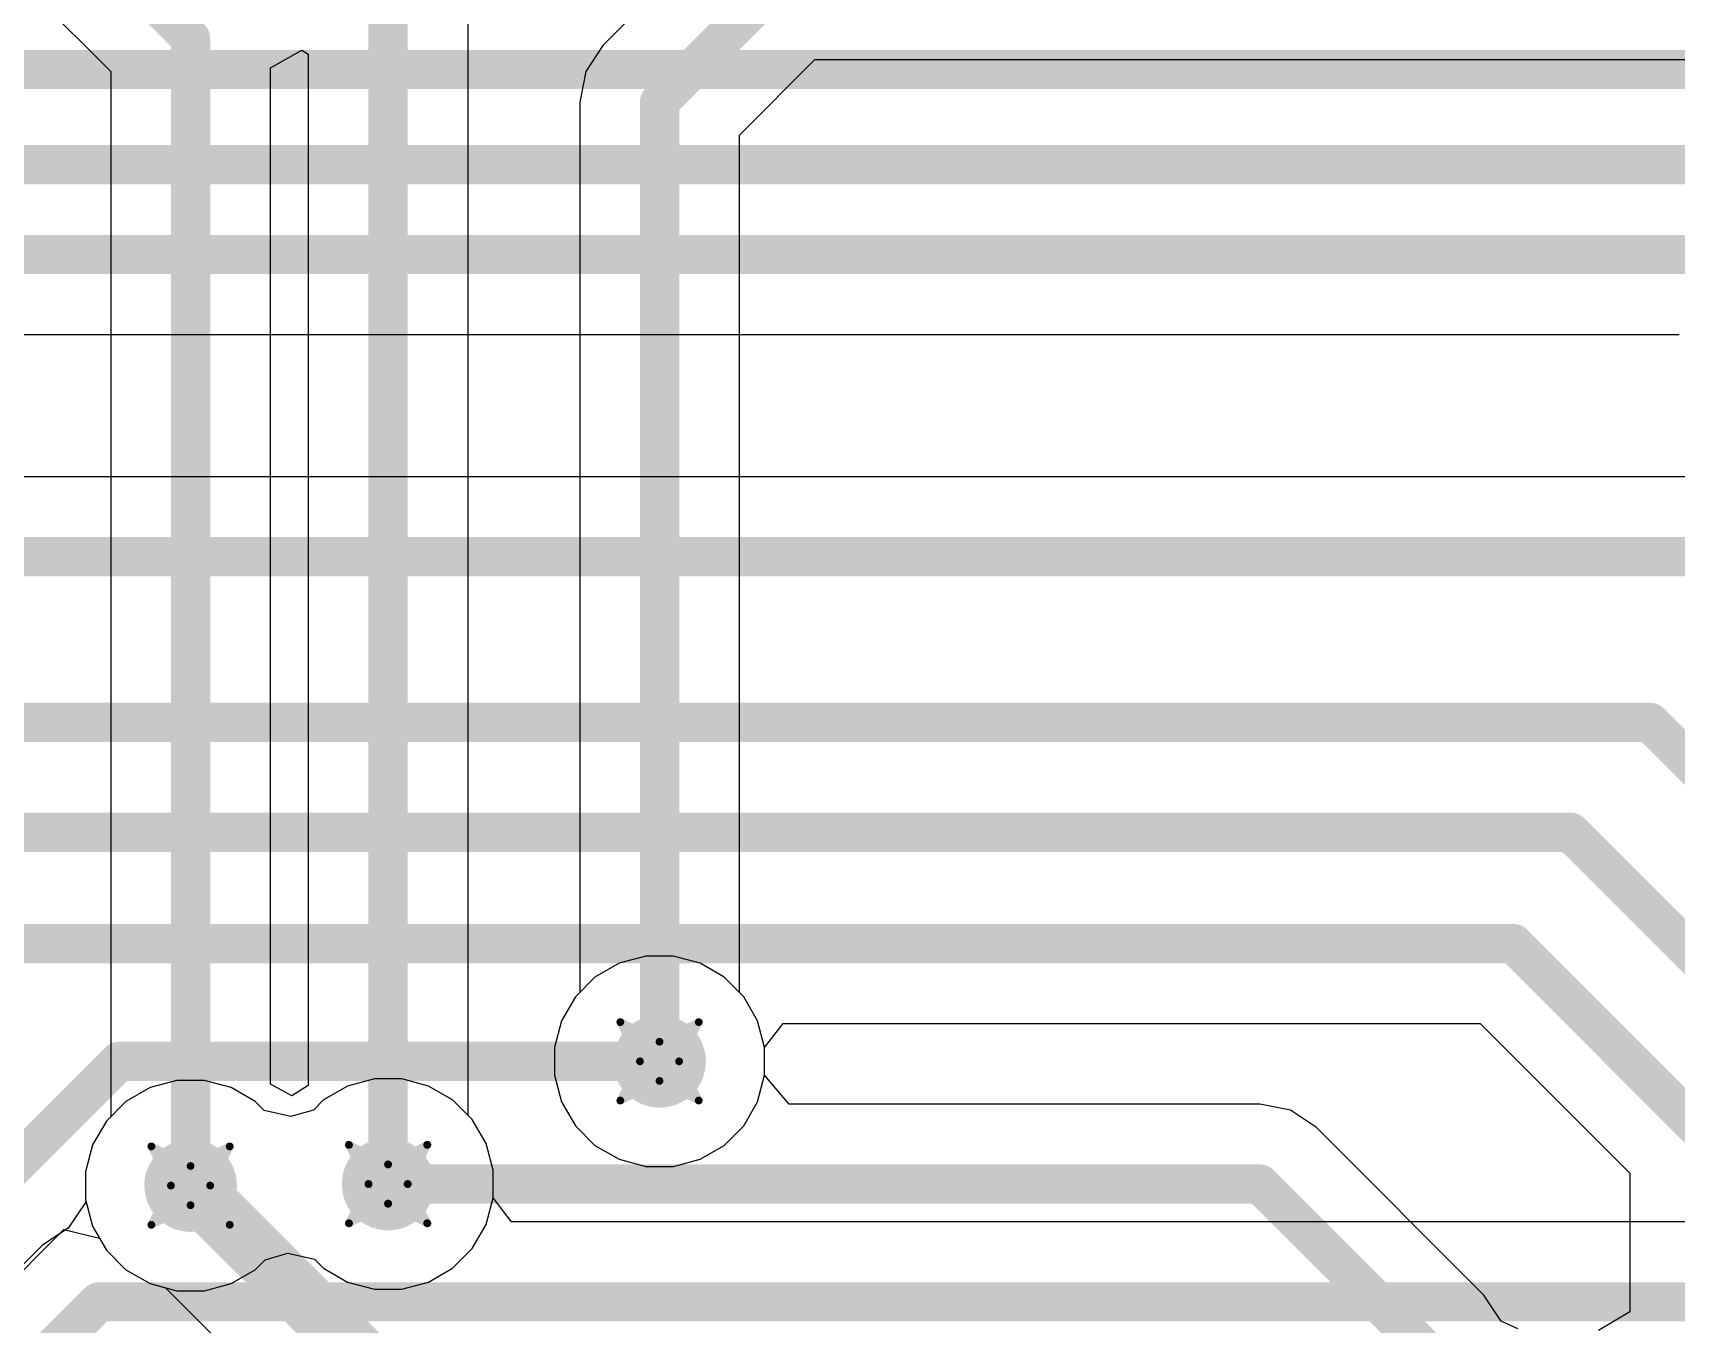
# Model space of a CAD drawing. Header units: inches. Extents: x -36 to 349, y -11 to 240.
# Drawn here: x 83.42 to 94.08, y 64.17 to 72.53 of the extents above; entities that cross this region are included whole.
import ezdxf

# ---------------------------------------------------------------- set-up
doc = ezdxf.new("R2010")
doc.units = ezdxf.units.IN
for name, color, linetype in [('Bottom Layer', 5, 'Continuous'), ('Drill Drawing', 1, 'Continuous'), ('Layer 1', 16, 'Continuous'), ('Layer 2', 76, 'Continuous'), ('Top Layer', 1, 'Continuous'), ('Via Holes', 16, 'Continuous')]:
    doc.layers.add(name, color=color, linetype=linetype)

msp = doc.modelspace()

# ---------------------------------------------------------------- hatches: boundary and pattern name
at = {"layer": 'Bottom Layer'}
h = msp.add_hatch(color=5, dxfattribs=at)
edge = h.paths.add_edge_path()
edge.add_arc((87.487, 65.87), 0.3, 0, 360)
h = msp.add_hatch(color=5, dxfattribs=at)
edge = h.paths.add_edge_path()
edge.add_arc((84.447, 65.065), 0.3, 0, 360)
h = msp.add_hatch(color=5, dxfattribs=at)
edge = h.paths.add_edge_path()
edge.add_arc((85.727, 65.075), 0.3, 0, 360)
at = {"layer": 'Layer 1'}
h = msp.add_hatch(color=16, dxfattribs=at)
edge = h.paths.add_edge_path()
edge.add_arc((87.487, 65.87), 0.3, 0, 360)
h = msp.add_hatch(color=16, dxfattribs=at)
edge = h.paths.add_edge_path()
edge.add_arc((84.447, 65.065), 0.3, 0, 360)
h = msp.add_hatch(color=16, dxfattribs=at)
edge = h.paths.add_edge_path()
edge.add_arc((85.727, 65.075), 0.3, 0, 360)
at = {"layer": 'Layer 2'}
h = msp.add_hatch(color=76, dxfattribs=at)
edge = h.paths.add_edge_path()
edge.add_arc((87.487, 65.87), 0.3, 0, 360)
h = msp.add_hatch(color=76, dxfattribs=at)
edge = h.paths.add_edge_path()
edge.add_arc((84.447, 65.065), 0.3, 0, 360)
h = msp.add_hatch(color=76, dxfattribs=at)
edge = h.paths.add_edge_path()
edge.add_arc((85.727, 65.075), 0.3, 0, 360)
at = {"layer": 'Top Layer'}
h = msp.add_hatch(color=1, dxfattribs=at)
edge = h.paths.add_edge_path()
edge.add_arc((87.487, 65.87), 0.3, 0, 360)
h = msp.add_hatch(color=1, dxfattribs=at)
edge = h.paths.add_edge_path()
edge.add_arc((84.447, 65.065), 0.3, 0, 360)
h = msp.add_hatch(color=1, dxfattribs=at)
edge = h.paths.add_edge_path()
edge.add_arc((85.727, 65.075), 0.3, 0, 360)
at = {"layer": 'Via Holes'}
h = msp.add_hatch(color=7, dxfattribs=at)
edge = h.paths.add_edge_path()
edge.add_arc((87.487, 65.87), 0.15, 0, 360)
h = msp.add_hatch(color=7, dxfattribs=at)
edge = h.paths.add_edge_path()
edge.add_arc((84.447, 65.065), 0.15, 0, 360)
h = msp.add_hatch(color=7, dxfattribs=at)
edge = h.paths.add_edge_path()
edge.add_arc((85.727, 65.075), 0.15, 0, 360)

# ---------------------------------------------------------------- linework, layer by layer
at = {"layer": 'Bottom Layer'}
for p, q in [((82.43, 70.579), (94.095, 70.579)), ((111.682, 69.657), (82.288, 69.657)), ((88.168, 65.96), (88.287, 66.115)), ((88.287, 66.115), (92.807, 66.115)), ((92.807, 66.115), (93.776, 65.146)), ((88.168, 65.781), (88.168, 65.96)), ((88.327, 65.593), (88.168, 65.781)), ((91.378, 65.593), (88.327, 65.593)), ((91.576, 65.553), (91.378, 65.593)), ((91.744, 65.441), (91.576, 65.553)), ((92.83, 64.355), (91.744, 65.441)), ((93.776, 65.146), (93.776, 64.248)), ((82.843, 63.997), (83.626, 64.78)), ((83.626, 64.78), (83.857, 64.724)), ((83.857, 64.724), (83.902, 64.647)), ((83.902, 64.647), (84.028, 64.52)), ((84.028, 64.52), (84.184, 64.43)), ((84.184, 64.43), (84.284, 64.403)), ((84.284, 64.403), (85.168, 63.52)), ((92.942, 64.187), (92.83, 64.355)), ((93.776, 64.248), (93.573, 64.126)), ((93.05, 64.138), (92.942, 64.187)), ((92.942, 64.187), (92.942, 64.187))]:
    msp.add_line(p, q, dxfattribs=at)
for points in [[(70.473, 72.296, 0.254, 0.254, 0), (104.552, 72.296, 0.254, 0.254, 0)], [(69.773, 71.679, 0.254, 0.254, 0), (95.137, 71.679, 0.254, 0.254, 0)], [(69.532, 71.097, 0.254, 0.254, 0), (94.342, 71.097, 0.254, 0.254, 0)], [(81.619, 69.139, 0.254, 0.254, 0), (112.128, 69.139, 0.254, 0.254, 0)], [(70.385, 68.066, 0.254, 0.254, 0), (93.907, 68.066, 0.254, 0.254, 0)], [(93.907, 68.066, 0.254, 0.254, 0), (95.894, 66.078, 0.254, 0.254, 0)], [(70.932, 67.354, 0.254, 0.254, 0), (93.392, 67.354, 0.254, 0.254, 0)], [(93.392, 67.354, 0.254, 0.254, 0), (95.05, 65.697, 0.254, 0.254, 0)], [(71.597, 66.633, 0.254, 0.254, 0), (93.021, 66.633, 0.254, 0.254, 0)], [(93.021, 66.633, 0.254, 0.254, 0), (94.294, 65.36, 0.254, 0.254, 0)], [(82.477, 64.364, 0.254, 0.254, 0), (83.984, 65.87, 0.254, 0.254, 0)], [(83.984, 65.87, 0.254, 0.254, 0), (87.487, 65.87, 0.254, 0.254, 0)], [(84.447, 65.065, 0.381, 0.381, 0), (85.58, 63.932, 0.381, 0.381, 0)], [(85.727, 65.075, 0.254, 0.254, 0), (91.378, 65.075, 0.254, 0.254, 0)], [(91.378, 65.075, 0.254, 0.254, 0), (92.464, 63.989, 0.254, 0.254, 0)]]:
    msp.add_lwpolyline(points, format="xyseb", dxfattribs=at)
for points in [[(93.843, 68.066, 0.127, 0.127, 1), (93.97, 68.066, 0.127, 0.127, 1)], [(93.843, 68.066, 0.127, 0.127, 1), (93.97, 68.066, 0.127, 0.127, 1)], [(93.329, 67.354, 0.127, 0.127, 1), (93.456, 67.354, 0.127, 0.127, 1)], [(93.329, 67.354, 0.127, 0.127, 1), (93.456, 67.354, 0.127, 0.127, 1)], [(92.958, 66.633, 0.127, 0.127, 1), (93.085, 66.633, 0.127, 0.127, 1)], [(92.958, 66.633, 0.127, 0.127, 1), (93.085, 66.633, 0.127, 0.127, 1)], [(83.92, 65.87, 0.127, 0.127, 1), (84.047, 65.87, 0.127, 0.127, 1)], [(83.92, 65.87, 0.127, 0.127, 1), (84.047, 65.87, 0.127, 0.127, 1)], [(87.423, 65.87, 0.127, 0.127, 1), (87.55, 65.87, 0.127, 0.127, 1)], [(84.351, 65.065, 0.191, 0.191, 1), (84.542, 65.065, 0.191, 0.191, 1)], [(85.664, 65.075, 0.127, 0.127, 1), (85.791, 65.075, 0.127, 0.127, 1)], [(91.315, 65.075, 0.127, 0.127, 1), (91.442, 65.075, 0.127, 0.127, 1)], [(91.315, 65.075, 0.127, 0.127, 1), (91.442, 65.075, 0.127, 0.127, 1)]]:
    msp.add_lwpolyline(points, format="xyseb", close=True, dxfattribs=at)
at = {"layer": 'Drill Drawing'}
for points in [[(87.233, 66.124, 0.0508, 0.0508, 0), (87.487, 65.997, 0.0508, 0.0508, 0)], [(87.233, 66.124, 0.0508, 0.0508, 0), (87.36, 65.87, 0.0508, 0.0508, 0)], [(87.487, 65.997, 0.0508, 0.0508, 0), (87.741, 66.124, 0.0508, 0.0508, 0)], [(87.614, 65.87, 0.0508, 0.0508, 0), (87.741, 66.124, 0.0508, 0.0508, 0)], [(87.233, 65.616, 0.0508, 0.0508, 0), (87.36, 65.87, 0.0508, 0.0508, 0)], [(87.614, 65.87, 0.0508, 0.0508, 0), (87.741, 65.616, 0.0508, 0.0508, 0)], [(87.233, 65.616, 0.0508, 0.0508, 0), (87.487, 65.743, 0.0508, 0.0508, 0)], [(87.487, 65.743, 0.0508, 0.0508, 0), (87.741, 65.616, 0.0508, 0.0508, 0)], [(84.193, 65.319, 0.0508, 0.0508, 0), (84.447, 65.192, 0.0508, 0.0508, 0)], [(84.193, 65.319, 0.0508, 0.0508, 0), (84.32, 65.065, 0.0508, 0.0508, 0)], [(84.447, 65.192, 0.0508, 0.0508, 0), (84.701, 65.319, 0.0508, 0.0508, 0)], [(84.574, 65.065, 0.0508, 0.0508, 0), (84.701, 65.319, 0.0508, 0.0508, 0)], [(85.473, 65.329, 0.0508, 0.0508, 0), (85.727, 65.202, 0.0508, 0.0508, 0)], [(85.473, 65.329, 0.0508, 0.0508, 0), (85.6, 65.075, 0.0508, 0.0508, 0)], [(85.727, 65.202, 0.0508, 0.0508, 0), (85.981, 65.329, 0.0508, 0.0508, 0)], [(85.854, 65.075, 0.0508, 0.0508, 0), (85.981, 65.329, 0.0508, 0.0508, 0)], [(84.193, 64.811, 0.0508, 0.0508, 0), (84.32, 65.065, 0.0508, 0.0508, 0)], [(84.574, 65.065, 0.0508, 0.0508, 0), (84.701, 64.811, 0.0508, 0.0508, 0)], [(85.473, 64.821, 0.0508, 0.0508, 0), (85.6, 65.075, 0.0508, 0.0508, 0)], [(85.854, 65.075, 0.0508, 0.0508, 0), (85.981, 64.821, 0.0508, 0.0508, 0)], [(84.193, 64.811, 0.0508, 0.0508, 0), (84.447, 64.938, 0.0508, 0.0508, 0)], [(84.447, 64.938, 0.0508, 0.0508, 0), (84.701, 64.811, 0.0508, 0.0508, 0)], [(85.473, 64.821, 0.0508, 0.0508, 0), (85.727, 64.948, 0.0508, 0.0508, 0)], [(85.727, 64.948, 0.0508, 0.0508, 0), (85.981, 64.821, 0.0508, 0.0508, 0)]]:
    msp.add_lwpolyline(points, format="xyseb", dxfattribs=at)
for points in [[(87.22, 66.124, 0.0254, 0.0254, 1), (87.245, 66.124, 0.0254, 0.0254, 1)], [(87.22, 66.124, 0.0254, 0.0254, 1), (87.245, 66.124, 0.0254, 0.0254, 1)], [(87.728, 66.124, 0.0254, 0.0254, 1), (87.753, 66.124, 0.0254, 0.0254, 1)], [(87.728, 66.124, 0.0254, 0.0254, 1), (87.753, 66.124, 0.0254, 0.0254, 1)], [(87.474, 65.997, 0.0254, 0.0254, 1), (87.499, 65.997, 0.0254, 0.0254, 1)], [(87.474, 65.997, 0.0254, 0.0254, 1), (87.499, 65.997, 0.0254, 0.0254, 1)], [(87.347, 65.87, 0.0254, 0.0254, 1), (87.372, 65.87, 0.0254, 0.0254, 1)], [(87.347, 65.87, 0.0254, 0.0254, 1), (87.372, 65.87, 0.0254, 0.0254, 1)], [(87.601, 65.87, 0.0254, 0.0254, 1), (87.626, 65.87, 0.0254, 0.0254, 1)], [(87.601, 65.87, 0.0254, 0.0254, 1), (87.626, 65.87, 0.0254, 0.0254, 1)], [(87.474, 65.743, 0.0254, 0.0254, 1), (87.499, 65.743, 0.0254, 0.0254, 1)], [(87.474, 65.743, 0.0254, 0.0254, 1), (87.499, 65.743, 0.0254, 0.0254, 1)], [(87.22, 65.616, 0.0254, 0.0254, 1), (87.245, 65.616, 0.0254, 0.0254, 1)], [(87.22, 65.616, 0.0254, 0.0254, 1), (87.245, 65.616, 0.0254, 0.0254, 1)], [(87.728, 65.616, 0.0254, 0.0254, 1), (87.753, 65.616, 0.0254, 0.0254, 1)], [(87.728, 65.616, 0.0254, 0.0254, 1), (87.753, 65.616, 0.0254, 0.0254, 1)], [(84.18, 65.319, 0.0254, 0.0254, 1), (84.205, 65.319, 0.0254, 0.0254, 1)], [(84.18, 65.319, 0.0254, 0.0254, 1), (84.205, 65.319, 0.0254, 0.0254, 1)], [(84.688, 65.319, 0.0254, 0.0254, 1), (84.713, 65.319, 0.0254, 0.0254, 1)], [(84.688, 65.319, 0.0254, 0.0254, 1), (84.713, 65.319, 0.0254, 0.0254, 1)], [(85.46, 65.329, 0.0254, 0.0254, 1), (85.486, 65.329, 0.0254, 0.0254, 1)], [(85.46, 65.329, 0.0254, 0.0254, 1), (85.486, 65.329, 0.0254, 0.0254, 1)], [(85.968, 65.329, 0.0254, 0.0254, 1), (85.994, 65.329, 0.0254, 0.0254, 1)], [(85.968, 65.329, 0.0254, 0.0254, 1), (85.994, 65.329, 0.0254, 0.0254, 1)], [(84.434, 65.192, 0.0254, 0.0254, 1), (84.459, 65.192, 0.0254, 0.0254, 1)], [(84.434, 65.192, 0.0254, 0.0254, 1), (84.459, 65.192, 0.0254, 0.0254, 1)], [(85.714, 65.202, 0.0254, 0.0254, 1), (85.74, 65.202, 0.0254, 0.0254, 1)], [(85.714, 65.202, 0.0254, 0.0254, 1), (85.74, 65.202, 0.0254, 0.0254, 1)], [(84.307, 65.065, 0.0254, 0.0254, 1), (84.332, 65.065, 0.0254, 0.0254, 1)], [(84.307, 65.065, 0.0254, 0.0254, 1), (84.332, 65.065, 0.0254, 0.0254, 1)], [(84.561, 65.065, 0.0254, 0.0254, 1), (84.586, 65.065, 0.0254, 0.0254, 1)], [(84.561, 65.065, 0.0254, 0.0254, 1), (84.586, 65.065, 0.0254, 0.0254, 1)], [(85.587, 65.075, 0.0254, 0.0254, 1), (85.613, 65.075, 0.0254, 0.0254, 1)], [(85.587, 65.075, 0.0254, 0.0254, 1), (85.613, 65.075, 0.0254, 0.0254, 1)], [(85.841, 65.075, 0.0254, 0.0254, 1), (85.867, 65.075, 0.0254, 0.0254, 1)], [(85.841, 65.075, 0.0254, 0.0254, 1), (85.867, 65.075, 0.0254, 0.0254, 1)], [(84.434, 64.938, 0.0254, 0.0254, 1), (84.459, 64.938, 0.0254, 0.0254, 1)], [(84.434, 64.938, 0.0254, 0.0254, 1), (84.459, 64.938, 0.0254, 0.0254, 1)], [(85.714, 64.948, 0.0254, 0.0254, 1), (85.74, 64.948, 0.0254, 0.0254, 1)], [(85.714, 64.948, 0.0254, 0.0254, 1), (85.74, 64.948, 0.0254, 0.0254, 1)], [(84.18, 64.811, 0.0254, 0.0254, 1), (84.205, 64.811, 0.0254, 0.0254, 1)], [(84.18, 64.811, 0.0254, 0.0254, 1), (84.205, 64.811, 0.0254, 0.0254, 1)], [(84.688, 64.811, 0.0254, 0.0254, 1), (84.713, 64.811, 0.0254, 0.0254, 1)], [(84.688, 64.811, 0.0254, 0.0254, 1), (84.713, 64.811, 0.0254, 0.0254, 1)], [(85.46, 64.821, 0.0254, 0.0254, 1), (85.486, 64.821, 0.0254, 0.0254, 1)], [(85.46, 64.821, 0.0254, 0.0254, 1), (85.486, 64.821, 0.0254, 0.0254, 1)], [(85.968, 64.821, 0.0254, 0.0254, 1), (85.994, 64.821, 0.0254, 0.0254, 1)], [(85.968, 64.821, 0.0254, 0.0254, 1), (85.994, 64.821, 0.0254, 0.0254, 1)]]:
    msp.add_lwpolyline(points, format="xyseb", close=True, dxfattribs=at)
at = {"layer": 'Layer 1'}
for p, q in [((87.224, 66.505), (87.068, 66.415)), ((87.397, 66.551), (87.224, 66.505)), ((87.576, 66.551), (87.397, 66.551)), ((87.749, 66.505), (87.576, 66.551)), ((87.905, 66.415), (87.749, 66.505)), ((87.068, 66.415), (86.942, 66.288)), ((88.032, 66.288), (87.905, 66.415)), ((86.942, 66.288), (86.852, 66.133)), ((88.121, 66.133), (88.032, 66.288)), ((86.852, 66.133), (86.806, 65.96)), ((88.168, 65.96), (88.121, 66.133)), ((86.806, 65.96), (86.806, 65.781)), ((88.168, 65.781), (88.168, 65.96)), ((84.357, 65.746), (84.184, 65.7)), ((84.536, 65.746), (84.357, 65.746)), ((84.709, 65.7), (84.536, 65.746)), ((85.638, 65.756), (85.464, 65.709)), ((85.817, 65.756), (85.638, 65.756)), ((85.99, 65.709), (85.817, 65.756)), ((86.806, 65.781), (86.852, 65.607)), ((88.121, 65.607), (88.168, 65.781)), ((84.184, 65.7), (84.028, 65.61)), ((84.865, 65.61), (84.709, 65.7)), ((85.309, 65.62), (85.244, 65.554)), ((85.464, 65.709), (85.309, 65.62)), ((86.145, 65.62), (85.99, 65.709)), ((86.272, 65.493), (86.145, 65.62)), ((84.028, 65.61), (83.902, 65.483)), ((84.923, 65.552), (84.865, 65.61)), ((85.096, 65.513), (84.923, 65.552)), ((85.244, 65.554), (85.096, 65.513)), ((86.852, 65.607), (86.942, 65.452)), ((88.032, 65.452), (88.121, 65.607)), ((83.902, 65.483), (83.812, 65.328)), ((86.362, 65.338), (86.272, 65.493)), ((86.942, 65.452), (87.068, 65.325)), ((87.905, 65.325), (88.032, 65.452)), ((83.812, 65.328), (83.766, 65.155)), ((86.408, 65.164), (86.362, 65.338)), ((87.068, 65.325), (87.224, 65.236)), ((87.749, 65.236), (87.905, 65.325)), ((87.224, 65.236), (87.397, 65.189)), ((87.576, 65.189), (87.749, 65.236)), ((83.766, 65.155), (83.766, 64.975)), ((86.408, 64.985), (86.408, 65.164)), ((87.397, 65.189), (87.576, 65.189)), ((86.362, 64.812), (86.408, 64.985)), ((83.766, 64.975), (83.812, 64.802)), ((83.812, 64.802), (83.902, 64.647)), ((86.272, 64.657), (86.362, 64.812)), ((83.902, 64.647), (84.028, 64.52)), ((84.865, 64.52), (84.93, 64.585)), ((84.93, 64.585), (85.078, 64.627)), ((85.078, 64.627), (85.251, 64.588)), ((85.251, 64.588), (85.309, 64.53)), ((86.145, 64.53), (86.272, 64.657)), ((84.028, 64.52), (84.184, 64.43)), ((84.709, 64.43), (84.865, 64.52)), ((85.309, 64.53), (85.464, 64.44)), ((85.99, 64.44), (86.145, 64.53)), ((84.184, 64.43), (84.357, 64.384)), ((84.357, 64.384), (84.536, 64.384)), ((84.536, 64.384), (84.709, 64.43)), ((85.464, 64.44), (85.638, 64.394)), ((85.638, 64.394), (85.817, 64.394)), ((85.817, 64.394), (85.99, 64.44))]:
    msp.add_line(p, q, dxfattribs=at)
at = {"layer": 'Layer 2'}
for p, q in [((87.224, 66.505), (87.068, 66.415)), ((87.397, 66.551), (87.224, 66.505)), ((87.576, 66.551), (87.397, 66.551)), ((87.749, 66.505), (87.576, 66.551)), ((87.905, 66.415), (87.749, 66.505)), ((87.068, 66.415), (86.942, 66.288)), ((88.032, 66.288), (87.905, 66.415)), ((86.942, 66.288), (86.852, 66.133)), ((88.121, 66.133), (88.032, 66.288)), ((86.852, 66.133), (86.806, 65.96)), ((88.168, 65.96), (88.121, 66.133)), ((86.806, 65.96), (86.806, 65.781)), ((88.168, 65.781), (88.168, 65.96)), ((84.357, 65.746), (84.184, 65.7)), ((84.536, 65.746), (84.357, 65.746)), ((84.709, 65.7), (84.536, 65.746)), ((85.638, 65.756), (85.464, 65.709)), ((85.817, 65.756), (85.638, 65.756)), ((85.99, 65.709), (85.817, 65.756)), ((86.806, 65.781), (86.852, 65.607)), ((88.121, 65.607), (88.168, 65.781)), ((84.184, 65.7), (84.028, 65.61)), ((84.865, 65.61), (84.709, 65.7)), ((85.309, 65.62), (85.244, 65.554)), ((85.464, 65.709), (85.309, 65.62)), ((86.145, 65.62), (85.99, 65.709)), ((86.272, 65.493), (86.145, 65.62)), ((84.028, 65.61), (83.902, 65.483)), ((84.923, 65.552), (84.865, 65.61)), ((85.096, 65.513), (84.923, 65.552)), ((85.244, 65.554), (85.096, 65.513)), ((86.852, 65.607), (86.942, 65.452)), ((88.032, 65.452), (88.121, 65.607)), ((83.902, 65.483), (83.812, 65.328)), ((86.362, 65.338), (86.272, 65.493)), ((86.942, 65.452), (87.068, 65.325)), ((87.905, 65.325), (88.032, 65.452)), ((83.812, 65.328), (83.766, 65.155)), ((86.408, 65.164), (86.362, 65.338)), ((87.068, 65.325), (87.224, 65.236)), ((87.749, 65.236), (87.905, 65.325)), ((87.224, 65.236), (87.397, 65.189)), ((87.576, 65.189), (87.749, 65.236)), ((83.766, 65.155), (83.766, 64.975)), ((86.408, 64.985), (86.408, 65.164)), ((87.397, 65.189), (87.576, 65.189)), ((86.362, 64.812), (86.408, 64.985)), ((83.766, 64.975), (83.812, 64.802)), ((83.812, 64.802), (83.902, 64.647)), ((86.272, 64.657), (86.362, 64.812)), ((83.902, 64.647), (84.028, 64.52)), ((84.865, 64.52), (84.93, 64.585)), ((84.93, 64.585), (85.078, 64.627)), ((85.078, 64.627), (85.251, 64.588)), ((85.251, 64.588), (85.309, 64.53)), ((86.145, 64.53), (86.272, 64.657)), ((84.028, 64.52), (84.184, 64.43)), ((84.709, 64.43), (84.865, 64.52)), ((85.309, 64.53), (85.464, 64.44)), ((85.99, 64.44), (86.145, 64.53)), ((84.184, 64.43), (84.357, 64.384)), ((84.357, 64.384), (84.536, 64.384)), ((84.536, 64.384), (84.709, 64.43)), ((85.464, 64.44), (85.638, 64.394)), ((85.638, 64.394), (85.817, 64.394)), ((85.817, 64.394), (85.99, 64.44))]:
    msp.add_line(p, q, dxfattribs=at)
at = {"layer": 'Top Layer'}
for p, q in [((87.913, 73.244), (87.12, 72.451)), ((83.444, 72.767), (83.929, 72.283)), ((86.245, 65.52), (86.245, 72.752)), ((87.12, 72.451), (87.008, 72.283)), ((84.965, 72.306), (85.168, 72.42)), ((85.168, 72.42), (85.209, 72.395)), ((85.209, 72.395), (85.209, 65.714)), ((88.005, 71.871), (88.494, 72.36)), ((88.494, 72.36), (95.476, 72.36)), ((83.929, 72.283), (83.929, 65.51)), ((84.965, 65.723), (84.965, 72.306)), ((87.008, 72.283), (86.969, 72.085)), ((86.969, 72.085), (86.969, 66.315)), ((88.005, 66.315), (88.005, 71.871)), ((86.942, 66.288), (86.852, 66.133)), ((86.969, 66.315), (86.942, 66.288)), ((88.032, 66.288), (88.005, 66.315)), ((88.121, 66.133), (88.032, 66.288)), ((86.852, 66.133), (86.806, 65.96)), ((88.168, 65.96), (88.121, 66.133)), ((86.806, 65.96), (86.806, 65.781)), ((88.168, 65.781), (88.168, 65.96)), ((85.102, 65.646), (84.965, 65.723)), ((86.806, 65.781), (86.852, 65.607)), ((88.121, 65.607), (88.168, 65.781)), ((85.209, 65.714), (85.102, 65.646)), ((83.929, 65.51), (83.902, 65.483)), ((86.272, 65.493), (86.245, 65.52)), ((86.852, 65.607), (86.942, 65.452)), ((88.032, 65.452), (88.121, 65.607)), ((83.902, 65.483), (83.812, 65.328)), ((86.362, 65.338), (86.272, 65.493)), ((86.942, 65.452), (87.068, 65.325)), ((87.905, 65.325), (88.032, 65.452)), ((83.812, 65.328), (83.766, 65.155)), ((86.408, 65.164), (86.362, 65.338)), ((87.068, 65.325), (87.224, 65.236)), ((87.749, 65.236), (87.905, 65.325)), ((87.224, 65.236), (87.397, 65.189)), ((87.576, 65.189), (87.749, 65.236)), ((83.766, 65.155), (83.766, 64.975)), ((86.408, 64.985), (86.408, 65.164)), ((87.397, 65.189), (87.576, 65.189)), ((86.528, 64.83), (86.408, 64.985)), ((83.769, 64.963), (83.654, 64.79)), ((83.766, 64.975), (83.769, 64.963)), ((83.654, 64.79), (83.486, 64.678)), ((95.362, 64.83), (86.528, 64.83)), ((83.486, 64.678), (82.353, 63.545))]:
    msp.add_line(p, q, dxfattribs=at)
for points in [[(83.066, 73.878, 0.254, 0.254, 0), (84.447, 72.498, 0.254, 0.254, 0)], [(87.487, 72.085, 0.254, 0.254, 0), (88.279, 72.878, 0.254, 0.254, 0)], [(85.727, 65.075, 0.254, 0.254, 0), (85.727, 72.752, 0.254, 0.254, 0)], [(84.447, 65.065, 0.254, 0.254, 0), (84.447, 72.498, 0.254, 0.254, 0)], [(87.487, 65.862, 0.254, 0.254, 0), (87.487, 72.085, 0.254, 0.254, 0)], [(82.719, 63.179, 0.254, 0.254, 0), (83.852, 64.312, 0.254, 0.254, 0)], [(83.852, 64.312, 0.254, 0.254, 0), (95.362, 64.312, 0.254, 0.254, 0)]]:
    msp.add_lwpolyline(points, format="xyseb", dxfattribs=at)
for points in [[(84.383, 72.498, 0.127, 0.127, 1), (84.51, 72.498, 0.127, 0.127, 1)], [(84.383, 72.498, 0.127, 0.127, 1), (84.51, 72.498, 0.127, 0.127, 1)], [(87.423, 72.085, 0.127, 0.127, 1), (87.55, 72.085, 0.127, 0.127, 1)], [(87.423, 72.085, 0.127, 0.127, 1), (87.55, 72.085, 0.127, 0.127, 1)], [(87.423, 65.862, 0.127, 0.127, 1), (87.55, 65.862, 0.127, 0.127, 1)], [(84.383, 65.065, 0.127, 0.127, 1), (84.51, 65.065, 0.127, 0.127, 1)], [(85.664, 65.075, 0.127, 0.127, 1), (85.791, 65.075, 0.127, 0.127, 1)], [(83.789, 64.312, 0.127, 0.127, 1), (83.916, 64.312, 0.127, 0.127, 1)], [(83.789, 64.312, 0.127, 0.127, 1), (83.916, 64.312, 0.127, 0.127, 1)]]:
    msp.add_lwpolyline(points, format="xyseb", close=True, dxfattribs=at)

doc.saveas('drawing.dxf')
